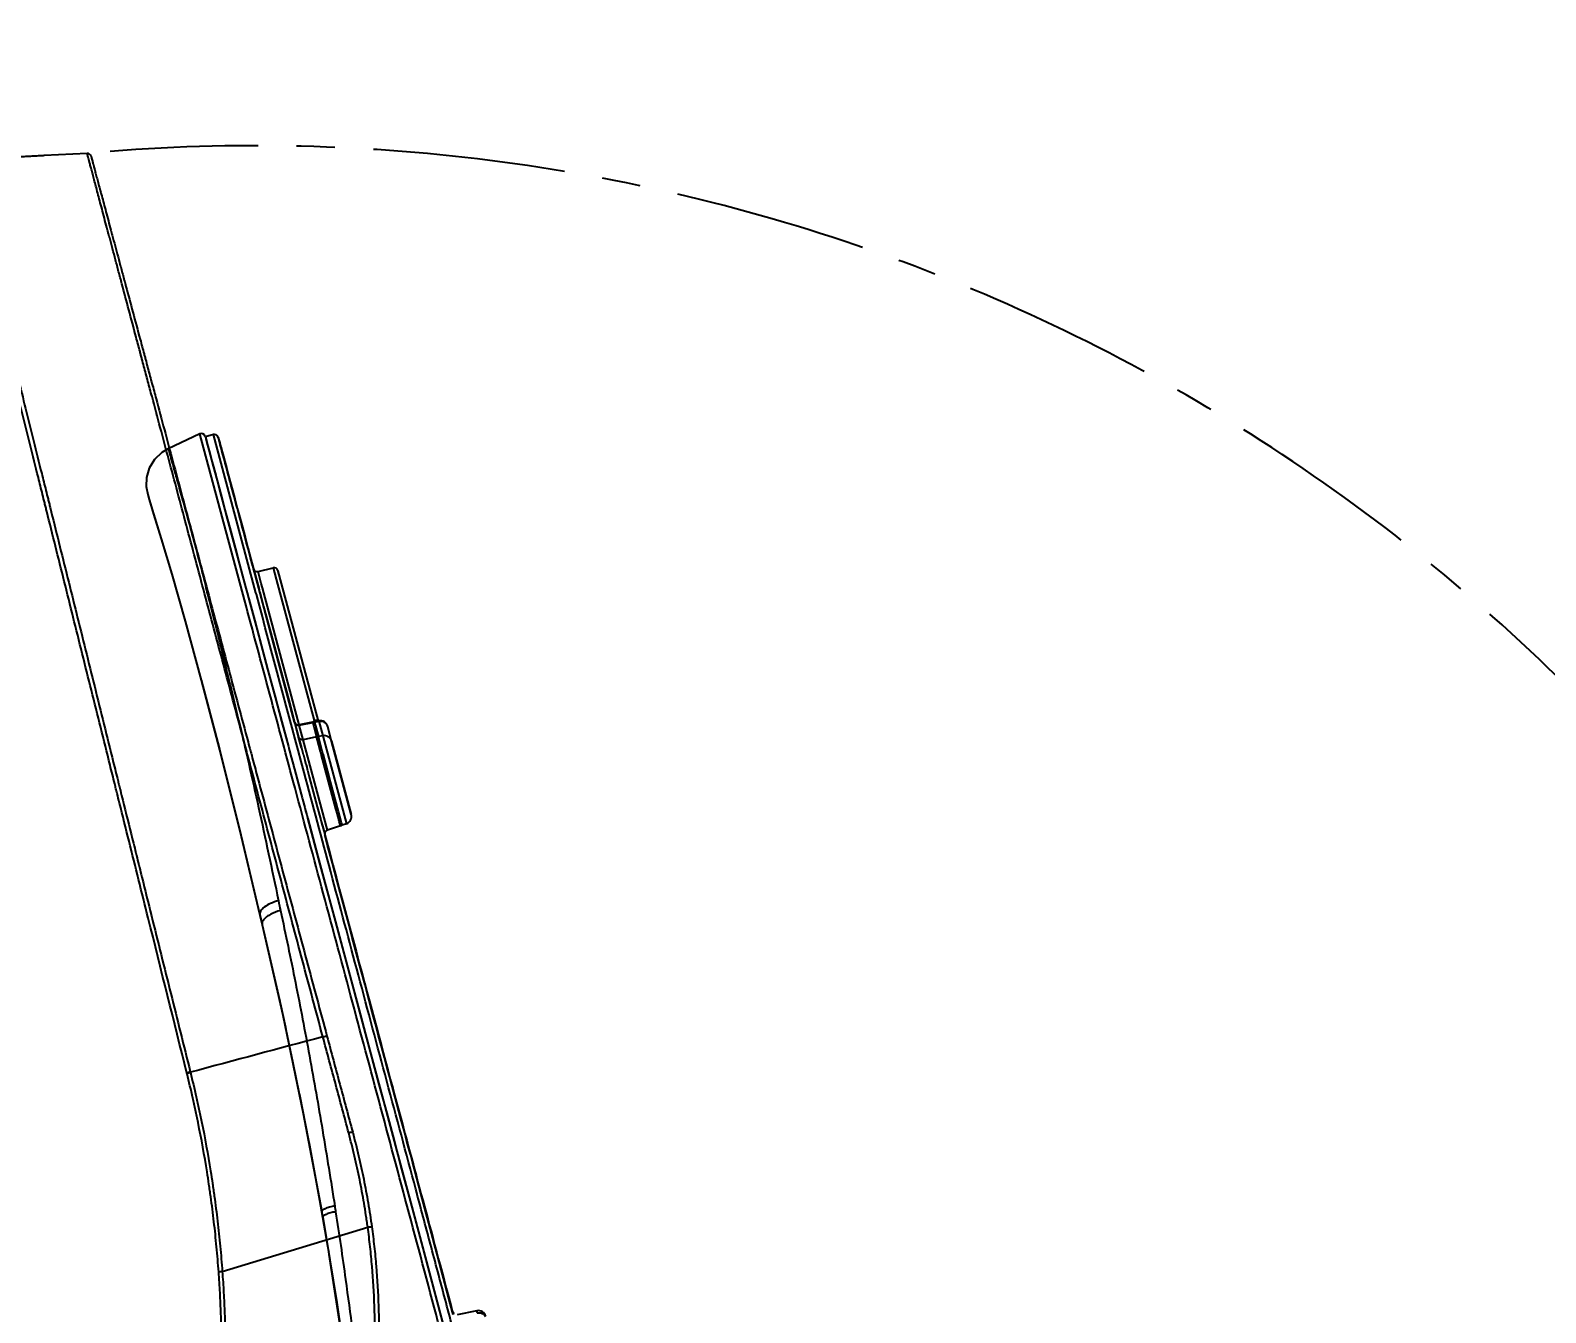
# Model space of a CAD drawing. Extents: x 8541 to 14664, y -60 to 2468.
# Drawn here: x 12193.6 to 12587.3, y 939.8 to 1273.1 of the extents above; entities that cross this region are included whole.
import ezdxf

# ---------------------------------------------------------------- set-up
doc = ezdxf.new("R2010")
doc.units = 0
doc.header["$LTSCALE"] = 20
doc.header["$MEASUREMENT"] = 0
doc.linetypes.add('CENTER', pattern=[2, 1.25, -0.25, 0.25, -0.25])
doc.layers.get('0').update_dxf_attribs({"linetype": 'CONTINUOUS'})
doc.layers.get('DEFPOINTS').update_dxf_attribs({"linetype": 'CONTINUOUS'})
doc.layers.add('1', color=7, linetype='CONTINUOUS')
doc.layers.add('CENTER', color=2, linetype='CENTER')
doc.styles.get("Standard").update_dxf_attribs({"font": 'NanumGothic.ttf'})
doc.dimstyles.get("Standard").update_dxf_attribs({"dimtxt": 2.7, "dimasz": 2.5, "dimexe": 1.5, "dimexo": 1.5, "dimgap": 1.5, "dimtad": 1, "dimdec": 0, "dimlfac": 10, "dimzin": 0, "dimdsep": 46, "dimtxsty": 'Standard', "dimcen": 0, "dimclrt": 2, "dimadec": 0, "dimazin": 0, "dimtfac": 1, "dimtdec": 0, "dimtmove": 0, "dimatfit": 3, "dimfxl": 0, "dimtolj": 1, "dimtzin": 0, "dimarcsym": 0})

# ---------------------------------------------------------------- blocks, each defined once
blk = doc.blocks.new('*D26')
at = {"layer": '1', "color": 3, "lineweight": -2}
for p, q in [((12028.5, 1204.2), (12028.5, 1298)), ((12748.5, 1065.55), (12748.5, 1298)), ((12048.5, 1293), (12728.5, 1293))]:
    blk.add_line(p, q, dxfattribs=at)
at = {"layer": '1', "color": 3}
for points in [[(12048.5, 1296.33), (12048.5, 1289.67), (12028.5, 1293)], [(12728.5, 1296.33), (12728.5, 1289.67), (12748.5, 1293)]]:
    blk.add_solid(points, dxfattribs=at)
at = {"layer": 'DEFPOINTS', "color": 0}
for p in [(12748.5, 1293), (12028.5, 1202.7), (12748.5, 1064.05)]:
    blk.add_point(p, dxfattribs=at)
at = {"layer": '1', "color": 2, "insert": (12388.5, 1316.56), "char_height": 25, "attachment_point": 5}
blk.add_mtext('\\A1;{\\fNanumGothic|b0|i0|c129|p50;720}', dxfattribs=at)
blk = doc.blocks.new('A$C28204321')
at = {"color": 7, "linetype": 'Continuous'}
for p, q in [((204.12, 54.64), (205.52, 15.15)), ((493.9, 13.34), (496.21, 24.24))]:
    blk.add_line(p, q, dxfattribs=at)
for centre, major_axis, ratio, start_param, end_param in [((204.07, 54.59), (0.188, 0.982), 0.038776, 4.76829, 6.283185), ((230.31, 13.55), (0, 1), 0.096394, 3.141593, 4.75989), ((492.92, 13.55), (0, 1), 1, 3.141593, 4.502949)]:
    blk.add_ellipse(centre, major_axis=major_axis, ratio=ratio, start_param=start_param, end_param=end_param, dxfattribs=at)
for points, knots in [([(204.12, 54.64), (202.33, 54.98), (200.54, 55.34), (197.86, 55.9), (196.97, 56.09), (195.19, 56.48), (194.3, 56.68), (191.64, 57.29), (189.86, 57.71), (186.33, 58.59), (184.56, 59.04), (179.28, 60.45), (175.78, 61.45), (168.8, 63.58), (165.33, 64.71), (161.88, 65.9)], [0, 0, 0, 0, 0.125, 0.125, 0.1875, 0.1875, 0.25, 0.25, 0.375, 0.375, 0.5, 0.5, 0.75, 0.75, 1, 1, 1, 1]), ([(162.19, 66.79), (165.63, 65.6), (169.09, 64.48), (176.03, 62.36), (179.52, 61.36), (184.78, 59.96), (186.54, 59.51), (190.06, 58.64), (191.83, 58.22), (194.48, 57.61), (195.37, 57.41), (197.14, 57.02), (198.03, 56.83), (200.69, 56.27), (202.48, 55.91), (204.26, 55.57)], [0, 0, 0, 0, 0.25, 0.25, 0.5, 0.5, 0.625, 0.625, 0.75, 0.75, 0.8125, 0.8125, 0.875, 0.875, 1, 1, 1, 1]), ([(204.26, 55.57), (206.41, 55.16), (208.56, 54.77), (212.87, 54.04), (215.02, 53.7), (218.26, 53.22), (219.34, 53.07), (221.5, 52.78), (223.13, 52.56), (224.75, 52.37), (225.83, 52.24), (226.37, 52.17), (228, 51.99), (229.08, 51.87), (234.5, 51.31), (238.83, 50.95), (244.25, 50.62), (245.87, 50.53), (247.5, 50.46), (248.58, 50.41), (249.12, 50.39), (251.83, 50.28), (253.99, 50.22), (256.16, 50.18)], [0, 0, 0, 0, 0.125, 0.125, 0.25, 0.25, 0.3125, 0.3125, 0.375, 0.40625, 0.40625, 0.4375, 0.4375, 0.5, 0.5, 0.75, 0.75, 0.8125, 0.84375, 0.84375, 0.875, 0.875, 1, 1, 1, 1]), ([(256.29, 49.23), (254.12, 49.27), (251.94, 49.33), (249.22, 49.44), (248.67, 49.46), (247.59, 49.51), (245.95, 49.58), (244.32, 49.67), (238.87, 50), (234.52, 50.36), (229.07, 50.92), (227.99, 51.04), (226.35, 51.23), (225.81, 51.29), (224.72, 51.42), (223.09, 51.62), (221.46, 51.83), (219.28, 52.13), (218.2, 52.28), (214.94, 52.76), (212.77, 53.1), (208.44, 53.83), (206.28, 54.22), (204.12, 54.64)], [0, 0, 0, 0, 0.125, 0.125, 0.15625, 0.15625, 0.1875, 0.25, 0.25, 0.5, 0.5, 0.5625, 0.5625, 0.59375, 0.59375, 0.625, 0.6875, 0.6875, 0.75, 0.75, 0.875, 0.875, 1, 1, 1, 1]), ([(256.16, 50.18), (256.16, 50.18), (256.17, 50.17), (256.19, 50.15), (256.2, 50.13), (256.22, 50.08), (256.23, 50.05), (256.24, 49.99), (256.25, 49.95), (256.26, 49.86), (256.27, 49.81), (256.28, 49.71), (256.28, 49.65), (256.29, 49.54), (256.29, 49.48), (256.29, 49.36), (256.29, 49.29), (256.29, 49.23)], [0, 0, 0, 0, 0.125, 0.125, 0.25, 0.25, 0.375, 0.375, 0.5, 0.5, 0.625, 0.625, 0.75, 0.75, 0.875, 0.875, 1, 1, 1, 1]), ([(256.29, 50.18), (270.22, 49.93), (284.09, 49.69), (301.3, 49.39), (304.74, 49.33), (311.6, 49.21), (315.02, 49.15), (321.85, 49.03), (325.26, 48.97), (329.5, 48.9), (330.78, 48.88), (332.05, 48.85), (332.9, 48.84), (333.32, 48.83), (335.44, 48.79), (337.13, 48.77), (345.56, 48.62), (352.24, 48.5), (362.15, 48.33), (365.43, 48.27), (371.95, 48.16), (375.19, 48.1), (381.62, 47.99), (384.82, 47.93), (391.16, 47.82), (394.31, 47.77), (400.55, 47.66), (403.64, 47.6), (407.09, 47.54), (407.48, 47.54), (408.24, 47.52), (409.39, 47.5), (412.05, 47.46), (414.3, 47.42), (418.77, 47.34), (421.71, 47.29), (427.48, 47.19), (430.32, 47.14), (435.91, 47.04), (438.65, 46.99), (444.04, 46.9), (446.68, 46.85), (449.59, 46.8), (449.91, 46.8), (450.56, 46.79), (450.88, 46.78), (451.84, 46.76), (452.47, 46.75), (454.37, 46.72), (455.61, 46.7), (459.29, 46.63), (461.66, 46.59), (464.52, 46.54), (465.23, 46.53), (465.94, 46.52), (466.22, 46.51), (466.35, 46.51), (466.77, 46.5), (468.16, 46.48), (470.58, 46.44), (473.66, 46.38), (475.61, 46.35), (477.51, 46.31), (479.35, 46.28), (481.95, 46.24), (484.39, 46.19), (485.9, 46.17), (487.36, 46.14), (488.76, 46.12), (490.05, 46.1), (490.81, 46.08), (490.96, 46.08), (491.19, 46.08), (491.26, 46.07), (491.41, 46.07), (491.78, 46.07), (492.13, 46.06), (492.95, 46.05), (493.47, 46.04), (494.43, 46.02), (494.88, 46.01), (495.72, 46), (496.5, 45.98), (497.47, 45.97), (497.99, 45.96), (498.46, 45.95), (498.87, 45.94), (499.3, 45.93), (499.55, 45.93), (499.61, 45.93), (499.61, 45.93)], [0, 0, 0, 0, 0.125, 0.125, 0.15625, 0.15625, 0.1875, 0.1875, 0.21875, 0.21875, 0.226563, 0.230469, 0.230469, 0.234375, 0.234375, 0.25, 0.25, 0.3125, 0.3125, 0.34375, 0.34375, 0.375, 0.375, 0.40625, 0.40625, 0.4375, 0.4375, 0.46875, 0.46875, 0.472656, 0.472656, 0.476563, 0.484375, 0.5, 0.5, 0.53125, 0.53125, 0.5625, 0.5625, 0.59375, 0.59375, 0.625, 0.625, 0.628906, 0.628906, 0.632813, 0.632813, 0.640625, 0.640625, 0.65625, 0.65625, 0.6875, 0.6875, 0.695313, 0.697266, 0.697266, 0.699219, 0.699219, 0.703125, 0.71875, 0.734375, 0.75, 0.75, 0.765625, 0.78125, 0.796875, 0.8125, 0.8125, 0.828125, 0.84375, 0.84375, 0.847656, 0.847656, 0.849609, 0.849609, 0.851563, 0.859375, 0.859375, 0.875, 0.875, 0.890625, 0.890625, 0.90625, 0.921875, 0.9375, 0.9375, 0.953125, 0.96875, 0.984375, 1, 1, 1, 1]), ([(256.29, 50.18), (256.3, 50.18), (256.31, 50.17), (256.33, 50.15), (256.34, 50.13), (256.35, 50.08), (256.36, 50.05), (256.38, 49.98), (256.38, 49.94), (256.4, 49.86), (256.4, 49.81), (256.41, 49.71), (256.42, 49.65), (256.42, 49.54), (256.42, 49.48), (256.43, 49.35), (256.43, 49.29), (256.43, 49.23)], [0, 0, 0, 0, 0.125, 0.125, 0.25, 0.25, 0.375, 0.375, 0.5, 0.5, 0.625, 0.625, 0.75, 0.75, 0.875, 0.875, 1, 1, 1, 1]), ([(500.57, 44.72), (500.57, 44.72), (500.51, 44.72), (500.26, 44.73), (499.83, 44.74), (499.42, 44.74), (498.95, 44.75), (498.43, 44.76), (497.45, 44.78), (496.68, 44.79), (495.84, 44.81), (495.39, 44.82), (494.43, 44.84), (493.91, 44.85), (493.09, 44.86), (492.8, 44.87), (492.44, 44.87), (492.37, 44.88), (492.22, 44.88), (492.14, 44.88), (491.92, 44.88), (491.77, 44.89), (491, 44.9), (489.72, 44.93), (488.31, 44.95), (486.86, 44.98), (485.34, 45.01), (482.9, 45.06), (480.3, 45.1), (478.45, 45.14), (475.61, 45.19), (473.6, 45.23), (470.45, 45.29), (469.37, 45.31), (467.99, 45.34), (467.71, 45.34), (467.29, 45.35), (467.15, 45.35), (466.87, 45.36), (466.73, 45.36), (466.03, 45.37), (465.46, 45.38), (463.73, 45.41), (462.56, 45.44), (461.08, 45.46), (460.48, 45.48), (459.27, 45.5), (458.36, 45.51), (456.52, 45.55), (455.27, 45.57), (453.37, 45.61), (452.73, 45.62), (451.77, 45.64), (451.45, 45.64), (450.8, 45.66), (450.48, 45.66), (447.56, 45.71), (444.91, 45.76), (439.51, 45.86), (436.76, 45.91), (431.16, 46.01), (428.32, 46.07), (422.52, 46.17), (419.58, 46.23), (415.09, 46.31), (413.59, 46.33), (411.31, 46.38), (410.17, 46.4), (409.02, 46.42), (408.25, 46.43), (407.87, 46.44), (404.41, 46.5), (401.3, 46.56), (395.04, 46.68), (391.88, 46.73), (385.52, 46.85), (382.32, 46.91), (375.86, 47.03), (372.61, 47.09), (366.07, 47.21), (362.77, 47.28), (352.84, 47.46), (346.13, 47.59), (337.67, 47.75), (335.97, 47.78), (333.85, 47.82), (333.42, 47.83), (332.57, 47.84), (332.14, 47.85), (330.87, 47.87), (330.01, 47.89), (325.75, 47.97), (322.32, 48.03), (318.03, 48.11), (317.17, 48.13), (315.45, 48.16), (314.59, 48.18), (312.01, 48.23), (310.29, 48.26), (305.12, 48.35), (301.66, 48.42), (291.28, 48.61), (284.33, 48.73), (270.41, 48.98), (263.42, 49.11), (256.43, 49.23)], [0, 0, 0, 0, 0.015625, 0.03125, 0.046875, 0.0625, 0.0625, 0.078125, 0.09375, 0.109375, 0.109375, 0.125, 0.125, 0.140625, 0.140625, 0.148437, 0.148437, 0.150391, 0.150391, 0.152344, 0.152344, 0.15625, 0.15625, 0.171875, 0.1875, 0.1875, 0.203125, 0.21875, 0.234375, 0.25, 0.25, 0.28125, 0.28125, 0.296875, 0.296875, 0.300781, 0.300781, 0.302734, 0.302734, 0.304687, 0.304687, 0.3125, 0.3125, 0.328125, 0.328125, 0.332031, 0.335937, 0.34375, 0.34375, 0.359375, 0.359375, 0.367187, 0.367187, 0.371094, 0.371094, 0.375, 0.375, 0.40625, 0.40625, 0.4375, 0.4375, 0.46875, 0.46875, 0.5, 0.5, 0.515625, 0.515625, 0.523437, 0.527344, 0.527344, 0.53125, 0.53125, 0.5625, 0.5625, 0.59375, 0.59375, 0.625, 0.625, 0.65625, 0.65625, 0.6875, 0.6875, 0.75, 0.75, 0.765625, 0.765625, 0.769531, 0.769531, 0.773437, 0.773437, 0.78125, 0.78125, 0.8125, 0.8125, 0.820312, 0.820312, 0.828125, 0.828125, 0.84375, 0.84375, 0.875, 0.875, 0.9375, 0.9375, 1, 1, 1, 1]), ([(165.45, 24.47), (168.71, 23.34), (171.99, 22.31), (178.59, 20.41), (181.91, 19.55), (188.59, 18), (191.95, 17.31), (196.17, 16.55), (197.02, 16.41), (198.71, 16.12), (199.56, 15.99), (202.11, 15.6), (203.81, 15.37), (205.52, 15.15)], [0, 0, 0, 0, 0.25, 0.25, 0.5, 0.5, 0.75, 0.75, 0.8125, 0.8125, 0.875, 0.875, 1, 1, 1, 1]), ([(205.34, 14.11), (203.63, 14.33), (201.92, 14.56), (199.36, 14.95), (198.51, 15.09), (196.8, 15.37), (195.95, 15.52), (191.71, 16.27), (188.34, 16.97), (181.64, 18.53), (178.3, 19.39), (171.68, 21.3), (168.38, 22.34), (165.11, 23.47)], [0, 0, 0, 0, 0.125, 0.125, 0.1875, 0.1875, 0.25, 0.25, 0.5, 0.5, 0.75, 0.75, 1, 1, 1, 1]), ([(205.52, 15.15), (205.51, 15.08), (205.51, 15.02), (205.49, 14.88), (205.48, 14.82), (205.46, 14.69), (205.45, 14.63), (205.43, 14.52), (205.42, 14.46), (205.41, 14.37), (205.4, 14.32), (205.38, 14.25), (205.38, 14.22), (205.37, 14.16), (205.36, 14.14), (205.35, 14.12), (205.35, 14.11), (205.34, 14.11)], [0, 0, 0, 0, 0.125, 0.125, 0.25, 0.25, 0.375, 0.375, 0.5, 0.5, 0.625, 0.625, 0.75, 0.75, 0.875, 0.875, 1, 1, 1, 1]), ([(230.31, 12.55), (228.22, 12.55), (226.14, 12.58), (223.01, 12.68), (221.97, 12.72), (219.89, 12.81), (218.85, 12.87), (215.73, 13.07), (213.65, 13.23), (209.49, 13.62), (207.42, 13.85), (205.34, 14.11)], [0, 0, 0, 0, 0.25, 0.25, 0.375, 0.375, 0.5, 0.5, 0.75, 0.75, 1, 1, 1, 1]), ([(205.52, 15.15), (206.04, 15.09), (206.56, 15.02), (207.59, 14.9), (208.11, 14.84), (209.66, 14.67), (210.7, 14.57), (213.8, 14.27), (215.88, 14.11), (218.99, 13.92), (220.03, 13.86), (222.1, 13.76), (223.14, 13.72), (226.25, 13.63), (228.33, 13.59), (230.4, 13.59)], [0, 0, 0, 0, 0.0625, 0.0625, 0.125, 0.125, 0.25, 0.25, 0.5, 0.5, 0.625, 0.625, 0.75, 0.75, 1, 1, 1, 1]), ([(256.14, 12.55), (254, 12.55), (251.85, 12.55), (247.55, 12.55), (245.4, 12.55), (238.94, 12.55), (234.63, 12.55), (230.31, 12.55)], [0, 0, 0, 0, 0.25, 0.25, 0.5, 0.5, 1, 1, 1, 1]), ([(230.4, 13.59), (232.57, 13.59), (234.73, 13.59), (239.05, 13.59), (241.21, 13.59), (245.53, 13.59), (247.68, 13.6), (251.99, 13.6), (254.14, 13.6), (256.29, 13.6)], [0, 0, 0, 0, 0.25, 0.25, 0.5, 0.5, 0.75, 0.75, 1, 1, 1, 1]), ([(256.29, 13.6), (256.29, 13.53), (256.29, 13.46), (256.29, 13.33), (256.28, 13.26), (256.28, 13.14), (256.27, 13.07), (256.26, 12.96), (256.26, 12.91), (256.24, 12.81), (256.24, 12.76), (256.22, 12.69), (256.21, 12.65), (256.19, 12.6), (256.18, 12.58), (256.16, 12.55), (256.15, 12.55), (256.14, 12.55)], [0, 0, 0, 0, 0.125, 0.125, 0.25, 0.25, 0.375, 0.375, 0.5, 0.5, 0.625, 0.625, 0.75, 0.75, 0.875, 0.875, 1, 1, 1, 1]), ([(492.92, 12.55), (492.92, 12.55), (492.86, 12.55), (492.61, 12.55), (492.33, 12.55), (491.99, 12.55), (491.79, 12.55), (491.32, 12.55), (491.06, 12.55), (490.73, 12.55), (490.69, 12.55), (490.62, 12.55), (490.5, 12.55), (490.22, 12.55), (489.97, 12.55), (489.44, 12.55), (489.05, 12.55), (488.23, 12.55), (487.78, 12.55), (486.84, 12.55), (485.83, 12.55), (484.14, 12.55), (482.9, 12.55), (481.59, 12.55), (480.91, 12.55), (479.49, 12.55), (478.01, 12.55), (475.61, 12.55), (473.89, 12.55), (472.78, 12.55), (472.55, 12.55), (472.1, 12.55), (471.87, 12.55), (471.19, 12.55), (470.72, 12.55), (469.31, 12.55), (468.35, 12.55), (466.38, 12.55), (464.36, 12.55), (462.26, 12.55), (460.11, 12.55), (459.02, 12.55), (455.68, 12.55), (453.37, 12.55), (448.59, 12.55), (446.13, 12.55), (442.33, 12.55), (441.04, 12.55), (439.41, 12.55), (439.08, 12.55), (438.59, 12.55), (438.43, 12.55), (438.1, 12.55), (437.28, 12.55), (436.45, 12.55), (434.45, 12.55), (433.11, 12.55), (430.41, 12.55), (429.05, 12.55), (424.94, 12.55), (419.39, 12.55), (413.69, 12.55), (407.93, 12.55), (405.02, 12.55), (399.14, 12.55), (396.17, 12.55), (390.17, 12.55), (387.14, 12.55), (381.04, 12.55), (377.97, 12.55), (368.67, 12.55), (362.37, 12.55), (349.61, 12.55), (343.15, 12.55), (335.79, 12.55), (334.97, 12.55), (333.74, 12.55), (333.33, 12.55), (332.51, 12.55), (330.45, 12.55), (328.4, 12.55), (323.45, 12.55), (320.15, 12.55), (313.52, 12.55), (310.2, 12.55), (303.53, 12.55), (300.19, 12.55), (293.49, 12.55), (290.12, 12.55), (283.38, 12.55), (279.99, 12.55), (269.82, 12.55), (263, 12.55), (256.14, 12.55)], [0, 0, 0, 0, 0.015625, 0.03125, 0.046875, 0.046875, 0.0625, 0.0625, 0.078125, 0.078125, 0.080078, 0.080078, 0.082031, 0.085938, 0.09375, 0.09375, 0.109375, 0.109375, 0.125, 0.125, 0.140625, 0.15625, 0.171875, 0.171875, 0.1875, 0.1875, 0.203125, 0.21875, 0.234375, 0.234375, 0.238281, 0.238281, 0.242188, 0.242188, 0.25, 0.25, 0.265625, 0.265625, 0.28125, 0.296875, 0.296875, 0.3125, 0.3125, 0.34375, 0.34375, 0.375, 0.375, 0.390625, 0.390625, 0.394531, 0.394531, 0.396484, 0.396484, 0.398438, 0.40625, 0.40625, 0.421875, 0.421875, 0.4375, 0.4375, 0.46875, 0.5, 0.5, 0.53125, 0.53125, 0.5625, 0.5625, 0.59375, 0.59375, 0.625, 0.625, 0.6875, 0.6875, 0.75, 0.75, 0.757813, 0.757813, 0.761719, 0.761719, 0.765625, 0.78125, 0.78125, 0.8125, 0.8125, 0.84375, 0.84375, 0.875, 0.875, 0.90625, 0.90625, 0.9375, 0.9375, 1, 1, 1, 1]), ([(256.29, 13.6), (263.17, 13.6), (270.02, 13.6), (280.24, 13.59), (283.64, 13.59), (290.41, 13.59), (293.78, 13.58), (300.52, 13.58), (303.87, 13.57), (310.56, 13.56), (313.9, 13.56), (320.56, 13.55), (323.87, 13.55), (328.84, 13.54), (330.9, 13.54), (332.96, 13.53), (333.79, 13.53), (334.2, 13.53), (335.43, 13.53), (336.26, 13.53), (343.65, 13.52), (350.14, 13.51), (362.94, 13.49), (369.26, 13.48), (378.59, 13.47), (381.68, 13.47), (387.81, 13.46), (390.84, 13.46), (396.86, 13.45), (399.84, 13.45), (405.75, 13.44), (408.67, 13.44), (414.45, 13.44), (417.31, 13.43), (422.95, 13.43), (425.74, 13.43), (429.86, 13.42), (432.59, 13.42), (435.28, 13.42), (437.28, 13.42), (437.94, 13.42), (438.94, 13.41), (439.27, 13.41), (439.92, 13.41), (441.56, 13.41), (443.17, 13.41), (446.99, 13.41), (449.46, 13.4), (454.24, 13.4), (456.56, 13.39), (459.91, 13.39), (461.01, 13.39), (463.16, 13.39), (465.26, 13.38), (467.29, 13.38), (469.26, 13.38), (470.23, 13.38), (471.64, 13.37), (472.11, 13.37), (472.68, 13.37), (472.79, 13.37), (473.02, 13.37), (473.13, 13.37), (473.47, 13.37), (474.6, 13.37), (476.54, 13.37), (478.94, 13.36), (480.43, 13.36), (481.85, 13.36), (482.53, 13.36), (483.84, 13.35), (485.09, 13.35), (486.78, 13.35), (487.79, 13.35), (488.74, 13.35), (489.18, 13.35), (490.01, 13.34), (490.4, 13.34), (490.93, 13.34), (491.19, 13.34), (491.47, 13.34), (491.58, 13.34), (491.66, 13.34), (491.69, 13.34), (491.88, 13.34), (492.02, 13.34), (492.28, 13.34), (492.41, 13.34), (492.76, 13.34), (492.96, 13.34), (493.22, 13.34), (493.34, 13.34), (493.44, 13.34), (493.5, 13.34), (493.53, 13.34), (493.67, 13.34), (493.84, 13.34), (493.9, 13.34), (493.9, 13.34)], [0, 0, 0, 0, 0.0625, 0.0625, 0.09375, 0.09375, 0.125, 0.125, 0.15625, 0.15625, 0.1875, 0.1875, 0.21875, 0.21875, 0.234375, 0.238281, 0.238281, 0.242188, 0.242188, 0.25, 0.25, 0.3125, 0.3125, 0.375, 0.375, 0.40625, 0.40625, 0.4375, 0.4375, 0.46875, 0.46875, 0.5, 0.5, 0.53125, 0.53125, 0.5625, 0.5625, 0.578125, 0.59375, 0.59375, 0.601563, 0.601563, 0.605469, 0.605469, 0.609375, 0.625, 0.625, 0.65625, 0.65625, 0.6875, 0.6875, 0.703125, 0.703125, 0.71875, 0.734375, 0.734375, 0.75, 0.75, 0.757812, 0.757812, 0.759766, 0.759766, 0.761719, 0.761719, 0.765625, 0.78125, 0.796875, 0.8125, 0.8125, 0.828125, 0.828125, 0.84375, 0.859375, 0.875, 0.875, 0.890625, 0.890625, 0.90625, 0.90625, 0.914063, 0.917969, 0.919922, 0.919922, 0.921875, 0.921875, 0.929688, 0.929688, 0.9375, 0.9375, 0.953125, 0.953125, 0.960938, 0.964844, 0.964844, 0.96875, 0.96875, 0.984375, 1, 1, 1, 1])]:
    blk.add_open_spline(points, degree=3, knots=knots, dxfattribs=at)
for points, degree in [([(256.16, 50.18), (256.2, 50.18), (256.25, 50.18), (256.29, 50.18)], 3), ([(256.43, 49.23), (256.38, 49.23), (256.34, 49.23), (256.29, 49.23)], 3), ([(256.29, 13.6), (256.3, 25.47), (256.3, 37.35), (256.29, 49.23)], 3), ([(496.21, 24.24), (498.39, 34.48), (500.57, 44.72)], 2)]:
    blk.add_open_spline(points, degree=degree, dxfattribs=at)
blk = doc.blocks.new('A$C6062bf6d')
at = {"color": 7, "linetype": 'Continuous'}
for p, q in [((252.17, 35.19), (222.82, 38.44)), ((252.9, 35.11), (252.17, 35.19)), ((253.03, 35.1), (252.9, 35.11)), ((253.03, 35.1), (252.9, 35.06)), ((253.03, 35.1), (253.03, 35.1)), ((254.41, 34.98), (253.03, 35.1)), ((261.96, 34.3), (254.41, 34.98)), ((263.44, 34.17), (261.96, 34.3)), ((261.96, 34.24), (261.96, 34.24)), ((263.43, 34.11), (263.43, 34.11)), ((293.91, 31.87), (282.59, 32.65)), ((294.32, 31.84), (293.91, 31.87)), ((294.54, 31.82), (294.32, 31.84)), ((294.54, 31.82), (294.32, 31.79)), ((294.54, 31.82), (294.54, 31.82)), ((317.84, 30.55), (312.19, 30.82)), ((319.19, 30.49), (317.84, 30.55)), ((319.43, 30.48), (319.18, 30.45)), ((319.43, 30.48), (319.19, 30.49)), ((319.43, 30.48), (319.43, 30.48)), ((339.45, 29.78), (339.45, 29.78)), ((341.78, 29.71), (339.45, 29.78)), ((342.01, 29.7), (341.78, 29.71)), ((342.02, 29.7), (342.01, 29.7)), ((342.02, 29.7), (342.02, 29.7)), ((364.97, 29.04), (342.02, 29.7)), ((455.1, 29.56), (453.76, 29.52)), ((455.1, 29.56), (453.81, 29.53)), ((401.97, 21.61), (401.77, 21.61)), ((423.8, 21.19), (423.61, 21.19)), ((431.35, 21.12), (430.94, 21.13)), ((431.79, 21.12), (431.35, 21.12)), ((465.24, 21.31), (465.24, 21.31)), ((466.81, 12.37), (465.24, 21.31)), ((422.18, 12.35), (466.82, 12.37)), ((228.69, 8.06), (229.39, 8.06)), ((228.74, 8.06), (229.39, 8.06)), ((228.97, 7.96), (229.39, 8.06)), ((357.94, 8), (357.81, 8)), ((360.26, 8), (357.94, 8)), ((361.07, 8), (357.94, 8)), ((361.35, 8), (360.26, 8)), ((361.83, 8), (361.07, 8)), ((361.83, 8), (361.35, 8)), ((363.12, 11.2), (363.05, 11.2)), ((363.35, 11.2), (363.12, 11.2)), ((363.32, 11.2), (363.12, 11.2)), ((364, 11.2), (363.32, 11.2)), ((363.58, 11.2), (363.35, 11.2)), ((363.66, 11.2), (363.58, 11.2)), ((364, 11.2), (363.66, 11.2)), ((365.15, 11.2), (364, 11.2)), ((365.17, 11.2), (364, 11.2)), ((366.03, 11.2), (365.15, 11.2)), ((366.03, 11.2), (365.17, 11.2)), ((368.22, 11.2), (366.03, 11.2)), ((368.22, 11.2), (366.03, 11.2)), ((368.62, 11.2), (368.22, 11.2)), ((368.62, 11.2), (368.22, 11.2)), ((369.6, 11.2), (368.62, 11.2)), ((369.6, 11.2), (368.62, 11.2)), ((376.34, 11.2), (369.6, 11.2)), ((375.37, 8), (375.17, 8)), ((375.98, 8), (375.37, 8)), ((376.63, 8), (375.98, 8)), ((377.24, 11.2), (376.34, 11.2)), ((377.24, 11.2), (376.34, 11.2)), ((376.76, 8), (376.63, 8)), ((377.92, 8), (376.76, 8)), ((377.32, 11.2), (377.24, 11.2)), ((377.42, 11.2), (377.24, 11.2)), ((377.42, 11.2), (377.32, 11.2)), ((377.64, 11.2), (377.42, 11.2)), ((377.64, 11.2), (377.42, 11.2)), ((379.53, 11.2), (377.64, 11.2)), ((379.25, 11.2), (377.64, 11.2)), ((379.29, 8), (377.92, 8)), ((379.53, 11.2), (379.25, 11.2)), ((379.41, 8), (379.29, 8)), ((381.22, 8), (379.41, 8)), ((381.28, 11.2), (379.53, 11.2)), ((381.28, 11.2), (379.53, 11.2)), ((381.22, 8), (384.1, 8)), ((381.9, 11.2), (381.28, 11.2)), ((382.02, 11.2), (381.28, 11.2)), ((382.02, 11.2), (381.9, 11.2)), ((382.4, 11.2), (382.02, 11.2)), ((382.4, 11.2), (382.02, 11.2)), ((384.1, 8), (387.64, 8)), ((387.76, 8), (384.1, 8)), ((387.64, 8), (387.78, 8)), ((388, 8), (387.76, 8)), ((387.78, 8), (388, 8)), ((388, 8), (388.13, 8)), ((388, 8), (388, 8)), ((388.13, 8), (388, 8)), ((388.13, 8), (424.19, 8)), ((422.16, 11.2), (422.09, 11.2)), ((422.34, 11.2), (422.16, 11.2)), ((423.08, 11.2), (422.16, 11.2)), ((423.08, 11.2), (422.34, 11.2)), ((423.2, 8), (422.71, 8)), ((422.77, 9), (423.21, 9)), ((423.14, 11.2), (423.08, 11.2)), ((423.14, 11.2), (423.08, 11.2)), ((424.98, 11.2), (423.14, 11.2)), ((424.98, 11.2), (423.14, 11.2)), ((424.19, 8), (423.2, 8)), ((423.21, 9), (465.74, 9)), ((424.19, 8), (428.79, 8)), ((429.37, 8), (428.72, 8)), ((428.79, 8), (429.37, 8)), ((465.74, 9), (465.77, 11.2)), ((465.83, 11.2), (465.75, 11.2)), ((228.12, 1.9), (228.39, 7.11)), ((228.74, 7.87), (229.39, 7.85)), ((228.97, 7.86), (229.39, 7.85)), ((359, 3.47), (358.81, 7.05)), ((358.81, 7.05), (383.11, 7.05)), ((382.93, 3.47), (383.11, 7.05)), ((383.11, 7.05), (387.01, 7.05)), ((387.01, 7.05), (386.82, 3.47)), ((386.94, 3.47), (387.13, 7.05)), ((387.01, 7.05), (387.13, 7.05)), ((387.13, 7.02), (424.01, 7.02)), ((424.01, 7.02), (425.19, 7.02)), ((425.19, 7.02), (428.37, 7.02)), ((428.37, 7.02), (428.3, 2.98)), ((227.81, 1.9), (227.53, 1.9)), ((228.12, 1.9), (227.81, 1.9)), ((359, 3.47), (359.87, 3.47)), ((359.02, 3), (359.67, 3)), ((359.12, 1.83), (359.02, 3)), ((382.79, 1.83), (359.12, 1.83)), ((359.67, 3), (360.42, 3)), ((359.87, 3.47), (360.17, 3.47)), ((360.17, 3.47), (361.42, 3.47)), ((360.42, 3), (362.7, 3)), ((361.12, 0), (380.82, 0)), ((380.82, 0), (361.12, 0)), ((361.12, 0), (361.12, 0)), ((361.42, 3.47), (363.06, 3.47)), ((362.7, 3), (363.06, 3)), ((363.06, 3.47), (363.62, 3.47)), ((363.06, 3), (363.72, 3)), ((363.62, 3.47), (378.26, 3.47)), ((363.72, 3), (372.03, 3)), ((372.03, 3), (372.14, 3)), ((372.14, 3), (378.25, 3)), ((378.25, 3), (378.32, 3)), ((378.26, 3.47), (378.98, 3.47)), ((378.32, 3), (378.98, 3)), ((378.98, 3.47), (382.09, 3.47)), ((378.98, 3), (381.8, 3)), ((380.82, 0), (380.83, 0)), ((380.82, 0), (380.83, 0)), ((380.83, 0), (384.73, 0)), ((381.8, 3), (382.49, 3)), ((382.09, 3.47), (382.93, 3.47)), ((382.49, 3), (382.9, 3)), ((382.8, 1.83), (382.79, 1.83)), ((382.8, 1.83), (382.9, 3)), ((386.7, 1.83), (382.8, 1.83)), ((385.77, 3), (382.9, 3)), ((385.77, 3.47), (382.93, 3.47)), ((384.82, 0), (384.73, 0)), ((384.73, 0), (384.82, 0)), ((386.33, 3.47), (385.77, 3.47)), ((386.33, 3), (385.77, 3)), ((386.44, 3.47), (386.33, 3.47)), ((386.44, 3), (386.33, 3)), ((386.82, 3.47), (386.44, 3.47)), ((386.8, 3), (386.44, 3)), ((386.8, 3), (386.7, 1.83)), ((386.81, 1.83), (386.7, 1.83)), ((386.8, 3), (386.92, 3)), ((386.81, 1.83), (386.92, 3)), ((426.18, 2), (386.81, 2)), ((386.82, 3.47), (386.94, 3.47)), ((425.26, 2.98), (387.2, 2.98)), ((428.3, 2.98), (425.26, 2.98)), ((427.3, 2), (426.18, 2)), ((426.2, 2), (427.3, 2))]:
    blk.add_line(p, q, dxfattribs=at)
for points in [[(261.96, 34.24), (239.6, 36.42), (215.49, 39.32), (191.64, 42.93)], [(263.43, 34.11), (263.21, 34.13), (262.1, 34.23), (261.96, 34.24)], [(339.45, 29.78), (315.34, 30.64), (289.33, 32.13), (263.43, 34.11)], [(275.18, 33.21), (266.46, 33.9), (263.44, 34.17)], [(282.59, 32.65), (280.92, 32.76), (275.18, 33.21)], [(312.19, 30.82), (311.59, 30.85), (302.69, 31.33), (294.54, 31.82)], [(339.45, 29.78), (335.62, 29.89), (327.53, 30.15), (319.43, 30.48)], [(342.02, 29.7), (341.54, 29.72), (340.11, 29.76), (339.45, 29.78)], [(453.76, 29.52), (449.8, 29.39), (443.1, 29.17), (433.5, 28.9), (420.79, 28.68), (404.96, 28.59), (386.24, 28.69), (364.88, 29.05), (342.02, 29.7)], [(368.19, 28.99), (364.99, 29.04), (364.97, 29.04)], [(405.05, 28.59), (386.36, 28.69), (368.19, 28.99)], [(453.81, 29.53), (449.87, 29.4), (444.25, 29.21)], [(465.24, 21.31), (464.73, 23.14), (463.45, 25.48), (461.64, 27.38), (459.49, 28.69), (457.25, 29.4), (455.1, 29.56)], [(465.83, 11.2), (466.28, 11.31), (466.65, 11.62), (466.82, 12.04), (466.81, 12.37)], [(363.05, 11.2), (352.79, 11.2), (342.48, 11.2), (331.84, 11.2), (320.85, 11.2), (310.15, 11.2), (300.23, 11.2), (291.48, 11.2), (283.73, 11.2), (276.4, 11.2), (268.72, 11.2), (260.17, 11.21), (250.48, 11.21), (239.63, 11.23), (227.48, 11.27), (225.53, 11.28)], [(363.12, 11.2), (350.69, 11.2), (335.23, 11.2), (319.49, 11.2), (303.99, 11.2), (288.31, 11.2), (273.52, 11.2), (258.61, 11.21), (245.16, 11.22), (231.63, 11.25), (225.53, 11.28)], [(229.39, 8.06), (233.07, 8.04), (237.17, 8.03), (240.89, 8.03), (244.6, 8.02), (247.63, 8.02), (250.65, 8.01), (253.3, 8.01), (255.94, 8.01), (258.64, 8.01), (261.33, 8.01), (263.38, 8.01), (265.42, 8.01), (267.46, 8), (269.49, 8), (271.6, 8), (273.71, 8), (275.67, 8), (277.62, 8), (279.5, 8), (281.37, 8), (283.45, 8), (285.53, 8), (287.85, 8), (290.16, 8), (292.63, 8), (295.11, 8), (297.85, 8), (300.58, 8), (303.76, 8), (306.94, 8), (310.11, 8), (313.27, 8), (317.43, 8), (321.58, 8), (325.89, 8), (330.19, 8), (333.84, 8), (337.47, 8), (341.43, 8), (345.37, 8), (350.18, 8), (354.95, 8), (357.81, 8)], [(357.81, 8), (356.78, 8), (353.26, 8), (349.73, 8), (346.51, 8), (343.29, 8), (339.66, 8), (336.01, 8), (332.72, 8), (329.43, 8), (326.47, 8), (323.49, 8), (320.76, 8), (318.02, 8), (315.53, 8), (313.03, 8), (310.7, 8), (308.37, 8), (306.01, 8), (303.64, 8), (301.38, 8), (299.11, 8), (296.82, 8), (294.53, 8), (292.1, 8), (289.67, 8), (287.74, 8), (285.82, 8), (284.19, 8), (282.56, 8), (280.91, 8), (279.25, 8), (277.44, 8), (275.63, 8), (274.04, 8), (272.46, 8), (270.86, 8), (269.26, 8), (267.74, 8), (266.22, 8.01), (264.56, 8.01), (262.89, 8.01), (261.21, 8.01), (259.52, 8.01), (257.84, 8.01), (256.15, 8.01), (254.5, 8.01), (252.86, 8.01), (251.15, 8.01), (249.45, 8.01), (247.52, 8.02), (245.59, 8.02), (243.82, 8.02), (242.05, 8.02), (240.04, 8.03), (238.02, 8.03), (235.8, 8.04), (233.57, 8.04), (230.93, 8.05), (229.39, 8.06)], [(375.17, 8), (373.37, 8), (369.37, 8), (365.34, 8), (361.83, 8)], [(376.34, 11.2), (373.28, 11.2), (369.6, 11.2)], [(384.1, 8), (382.42, 8), (381.22, 8)], [(422.16, 11.2), (416.26, 11.2), (410.03, 11.2), (403.27, 11.2), (396.16, 11.2), (389.28, 11.2), (382.4, 11.2)], [(422.09, 11.2), (412.81, 11.2), (402.99, 11.2), (391.36, 11.2), (382.4, 11.2)], [(422.71, 8), (419.2, 8), (415.61, 8), (412.02, 8), (408.36, 8), (405.01, 8), (401.61, 8), (397.35, 8), (393.01, 8), (388.13, 8)], [(428.72, 8), (425.75, 8), (424.19, 8)], [(463.8, 11.2), (461.72, 11.2), (458.92, 11.2), (455.39, 11.2), (451.15, 11.2), (446.08, 11.2), (440.23, 11.2), (434.22, 11.2), (428.32, 11.2), (424.98, 11.2)], [(463.21, 11.2), (460.91, 11.2), (457.86, 11.2), (453.97, 11.2), (449.32, 11.2), (443.71, 11.2), (437.39, 11.2), (430.05, 11.2), (424.98, 11.2)], [(428.32, 8), (430.11, 8), (432.35, 8), (434.53, 8), (436.3, 8), (438.04, 8), (439.53, 8), (441, 8), (442.24, 8), (443.45, 8), (444.53, 8), (445.58, 8), (446.67, 8), (447.73, 8), (448.79, 8), (449.83, 8), (450.77, 8), (451.69, 8), (452.58, 8), (453.44, 8), (454.46, 8), (455.43, 8), (456.63, 8), (457.75, 8), (458.98, 8), (460.1, 8), (461.07, 8), (461.92, 8), (462.69, 8), (463.34, 8), (463.91, 8), (464.33, 8), (464.58, 8), (464.72, 8), (464.74, 8)], [(464.74, 8), (464.72, 8), (464.53, 8), (464.04, 8), (463.27, 8), (462.19, 8), (460.8, 8), (459.59, 8), (458.21, 8), (456.58, 8), (454.78, 8), (452.74, 8), (450.52, 8), (448.19, 8), (445.69, 8), (443.2, 8), (440.58, 8), (437.86, 8), (435.02, 8), (431.92, 8), (429.37, 8)], [(465.75, 11.2), (465.61, 11.2), (464.75, 11.2), (463.21, 11.2)], [(465.17, 11.2), (465.16, 11.2), (463.8, 11.2)], [(464.74, 8), (465.16, 8.09), (465.51, 8.36), (465.7, 8.73), (465.74, 9)]]:
    blk.add_lwpolyline(points, dxfattribs=at)
for centre, radius, start, end in [((320.46, -373.15), 397.95, 86.5546, 86.9327), ((446.83, 1712.06), 1691.05, 268.16175, 268.47302), ((443.02, 1566.31), 1545.24, 268.47784, 268.79116), ((440.42, 1441.94), 1420.85, 268.79016, 269.08902), ((439.39, 1375.75), 1354.65, 269.08805, 269.33254), ((439.16, 1358.2), 1337.1, 269.34162, 269.53501), ((357.81, 7), 1, 2.997, 90.0171), ((357.81, 7), 1, 82.8042, 90.0175), ((357.81, 7), 1, 32.0042, 82.8042), ((388.13, 7), 1, 97.1943, 147.9971), ((388.13, 7), 1, 89.9836, 97.1943), ((429.37, 7), 1, 89.9766, 179.02), ((357.81, 7), 1, 2.9998, 32.0042), ((388.13, 7), 1, 147.9971, 177.0034), ((226.12, 2), 2, 270, 354.8643), ((226.12, 2), 2, 354.8643, 357), ((359.49, 3.5), 0.5, 183, 241), ((361.12, 2), 2, 185, 270), ((359.49, 3.5), 0.5, 241, 270), ((384.73, 1.95), 1.95, 270.0023, 272.802), ((384.82, 2), 2, 270, 354.3039), ((386.44, 3.5), 0.5, 270, 299), ((386.44, 3.5), 0.5, 299, 357), ((384.82, 2), 2, 354.3039, 355), ((387.2, 12.75), 9.77, 268.0938, 269.9992), ((385.45, 3), 1.75, 356.0339, 359.4147), ((427.3, 3), 1, 269.9813, 359.0199)]:
    blk.add_arc(centre, radius, start, end, dxfattribs=at)
for points, knots in [([(262.45, 30.64), (256.55, 31.27), (246.21, 32.49), (231.43, 34.43), (213.62, 36.98), (200.29, 39.25), (191.42, 40.88)], [0, 0, 0, 0, 0.248003, 0.435156, 0.622994, 1, 1, 1, 1]), ([(262.45, 30.65), (262.49, 31.11), (262.52, 31.77), (262.5, 32.62), (262.45, 33.15), (262.37, 33.6), (262.27, 33.97), (262.09, 34.23), (261.96, 34.24)], [0, 0, 0, 0, 0.369354, 0.533716, 0.677702, 0.797499, 0.890518, 1, 1, 1, 1]), ([(263.95, 30.48), (263.99, 30.94), (264.02, 31.62), (263.99, 32.47), (263.94, 33.01), (263.86, 33.46), (263.75, 33.83), (263.57, 34.1), (263.43, 34.11)], [0, 0, 0, 0, 0.368713, 0.532851, 0.676701, 0.796474, 0.889615, 1, 1, 1, 1]), ([(341.75, 24.22), (338.6, 24.37), (332.26, 24.72), (319.47, 25.48), (303.29, 26.69), (287.01, 28.12), (273.87, 29.42), (267.26, 30.11), (263.95, 30.48)], [0, 0, 0, 0, 0.121334, 0.243935, 0.492424, 0.744633, 0.871948, 1, 1, 1, 1]), ([(340.72, 28.9), (340.56, 29.14), (340.22, 29.57), (339.69, 29.78), (339.45, 29.78)], [0, 0, 0, 0, 0.554204, 1, 1, 1, 1]), ([(341.76, 24.22), (341.76, 25.12), (341.65, 26.42), (341.21, 27.98), (340.9, 28.63), (340.72, 28.9)], [0, 0, 0, 0, 0.559155, 0.798349, 1, 1, 1, 1]), ([(344.37, 24.07), (344.37, 24.8), (344.28, 26.16), (343.88, 27.73), (343.39, 28.72), (342.99, 29.25), (342.53, 29.6), (342.18, 29.69), (342.02, 29.7)], [0, 0, 0, 0, 0.334851, 0.621379, 0.739626, 0.839862, 0.92454, 1, 1, 1, 1]), ([(392.59, 21.88), (384.75, 22.13), (372.83, 22.6), (356.77, 23.38), (348.53, 23.82), (344.38, 24.07)], [0, 0, 0, 0, 0.487433, 0.741175, 1, 1, 1, 1]), ([(430.94, 21.13), (430.72, 21.13), (429.85, 21.13), (428.97, 21.14), (428.31, 21.14)], [0, 0, 0, 0, 0.247388, 1, 1, 1, 1]), ([(465.24, 21.31), (465.24, 21.3), (465.22, 21.31), (465.21, 21.3), (465.16, 21.31), (465.08, 21.3), (464.94, 21.3), (464.72, 21.3), (464.43, 21.3), (464.09, 21.3), (463.67, 21.29), (462.98, 21.29), (461.95, 21.28), (460.5, 21.27), (458.77, 21.25), (456.78, 21.23), (454.51, 21.2), (451.97, 21.17), (449.18, 21.15), (444.97, 21.11), (439.14, 21.09), (434.33, 21.11), (431.79, 21.12)], [0, 0, 0, 0, 0.000229, 0.000921, 0.002079, 0.003703, 0.008362, 0.014921, 0.023409, 0.033852, 0.046276, 0.060704, 0.095682, 0.13897, 0.190566, 0.250353, 0.318217, 0.394021, 0.47761, 0.568709, 0.771777, 1, 1, 1, 1]), ([(190.93, 13.64), (196.12, 13.09), (206.55, 12.52), (227.34, 12.31), (253.12, 12.3), (283.7, 12.3), (313.69, 12.31), (342.89, 12.31), (378.97, 12.34), (405.28, 12.35), (422.18, 12.35)], [0, 0, 0, 0, 0.067725, 0.135301, 0.269639, 0.402102, 0.532018, 0.658687, 0.780755, 1, 1, 1, 1]), ([(203.35, 9.46), (208.32, 9.26), (218.26, 9.1), (233.13, 9.03), (247.94, 9.01), (267.49, 9), (291.6, 9), (320.06, 9), (347.75, 8.99), (381.9, 9), (406.79, 9), (422.77, 9)], [0, 0, 0, 0, 0.068026, 0.135847, 0.203372, 0.270481, 0.403052, 0.533035, 0.659676, 0.781548, 1, 1, 1, 1]), ([(383.11, 7.05), (383.13, 7.3), (383.35, 7.8), (383.86, 8), (384.1, 8)], [0, 0, 0, 0, 0.501489, 1, 1, 1, 1]), ([(387.01, 7.05), (387.02, 7.3), (387.24, 7.8), (387.75, 8), (388, 8)], [0, 0, 0, 0, 0.501491, 1, 1, 1, 1]), ([(227.53, 1.9), (227.51, 1.48), (227.22, 0.67), (226.5, 0.17), (226.11, 0.07)], [0, 0, 0, 0, 0.507167, 1, 1, 1, 1]), ([(380.83, 0), (381.07, 0), (381.56, 0.09), (382.2, 0.49), (382.65, 1.1), (382.78, 1.58), (382.8, 1.83)], [0, 0, 0, 0, 0.248949, 0.498466, 0.748866, 1, 1, 1, 1]), ([(382.67, 3.06), (382.75, 3.1), (382.87, 3.22), (382.92, 3.39), (382.93, 3.47)], [0, 0, 0, 0, 0.498939, 1, 1, 1, 1]), ([(386.7, 1.83), (386.68, 1.59), (386.55, 1.12), (386.13, 0.53), (385.53, 0.12), (385.06, 0.01), (384.82, 0)], [0, 0, 0, 0, 0.251089, 0.501475, 0.751009, 1, 1, 1, 1]), ([(386.82, 3.47), (386.82, 3.39), (386.77, 3.22), (386.64, 3.1), (386.57, 3.06)], [0, 0, 0, 0, 0.501061, 1, 1, 1, 1]), ([(386.92, 2.13), (386.94, 2.15), (387.03, 2.26), (387.09, 2.39), (387.12, 2.49)], [0, 0, 0, 0, 0.228633, 1, 1, 1, 1]), ([(387.12, 2.49), (387.13, 2.52), (387.17, 2.65), (387.19, 2.78), (387.2, 2.88)], [0, 0, 0, 0, 0.233577, 1, 1, 1, 1])]:
    blk.add_open_spline(points, degree=3, knots=knots, dxfattribs=at)
for points in [[(263.95, 30.48), (263.45, 30.53), (262.95, 30.59), (262.45, 30.64)], [(382.43, 3), (382.52, 3), (382.6, 3.02), (382.67, 3.06)], [(386.57, 3.06), (386.53, 3.04), (386.48, 3.02), (386.44, 3.01)], [(386.84, 2.07), (386.87, 2.09), (386.9, 2.11), (386.92, 2.13)]]:
    blk.add_open_spline(points, degree=3, dxfattribs=at)
blk = doc.blocks.new('A$C8fdb0f02')
at = {"rotation": 105}
for name, p in [('A$C28204321', (300.67, 99.83)), ('A$C6062bf6d', (322.03, 52.82))]:
    blk.add_blockref(name, p, dxfattribs=at)

msp = doc.modelspace()

# ---------------------------------------------------------------- linework, layer by layer
at = {"layer": 'CENTER', "color": 1, "linetype": 'CENTER', "ltscale": 2}
msp.add_arc((12252.21, 759.85), 483.21, 355.0724, 94.4889, dxfattribs=at)

# ---------------------------------------------------------------- block references
msp.add_blockref('A$C8fdb0f02', (12048.45, 667.62))

# ---------------------------------------------------------------- dimensions: what is measured, and where the dimension line sits
at = {"layer": '1'}
dim = msp.add_linear_dim(base=(12748.5, 1293), p1=(12028.5, 1202.7), p2=(12748.5, 1064.05), text='{\\fNanumGothic|b0|i0|c129|p50;<>}', dimstyle='Standard', override={"dimtxt": 25, "dimasz": 20, "dimexe": 5, "dimgap": 10, "dimlfac": 1, "dimclrd": 3, "dimclre": 3}, dxfattribs=at)
dim.commit()
dim.dimension.update_dxf_attribs({"geometry": '*D26', "text_midpoint": (12388.5, 1293), "dimtype": 160})

doc.saveas('drawing.dxf')
